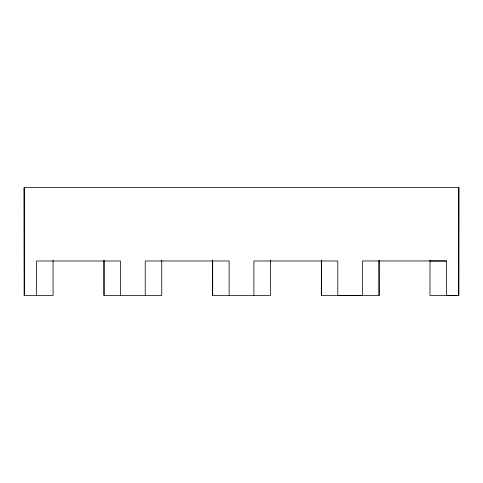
<?xml version="1.0" encoding="UTF-8"?>
<svg xmlns="http://www.w3.org/2000/svg" width="483" height="483" viewBox="0 0 483 483"><rect width="100%" height="100%" fill="white"/><g stroke="black" fill="none" stroke-linecap="round" stroke-linejoin="round"><path stroke-width="0.72" d="M103.984 260.995L103.984 295.463L161.733 295.457L161.733 260.234M212.653 260.989L212.659 295.463L270.377 295.451L270.408 260.228M321.328 260.983L321.334 295.451L379.064 295.433L379.064 260.216M379.064 295.433L379.028 260.971M458.772 295.439L458.844 187.531L458.772 295.439L429.985 295.445L430.015 260.216M24.15 187.561L24.247 295.469L24.15 187.561L458.844 187.531M429.979 260.971L446.467 260.977L446.467 295.445L458.85 295.439M446.467 260.971L362.54 260.977L362.546 295.445L337.816 295.451L337.81 260.983L253.883 260.983L253.889 295.451M24.162 295.463L53.07 295.457L53.064 260.24M321.364 260.228L321.364 295.445M229.141 295.463L229.135 260.983L145.214 260.989L145.214 295.463M212.689 260.234L212.689 295.457M120.472 295.463L120.472 260.995L36.545 260.995L36.545 295.463M104.02 260.24L104.02 295.457"/></g></svg>
